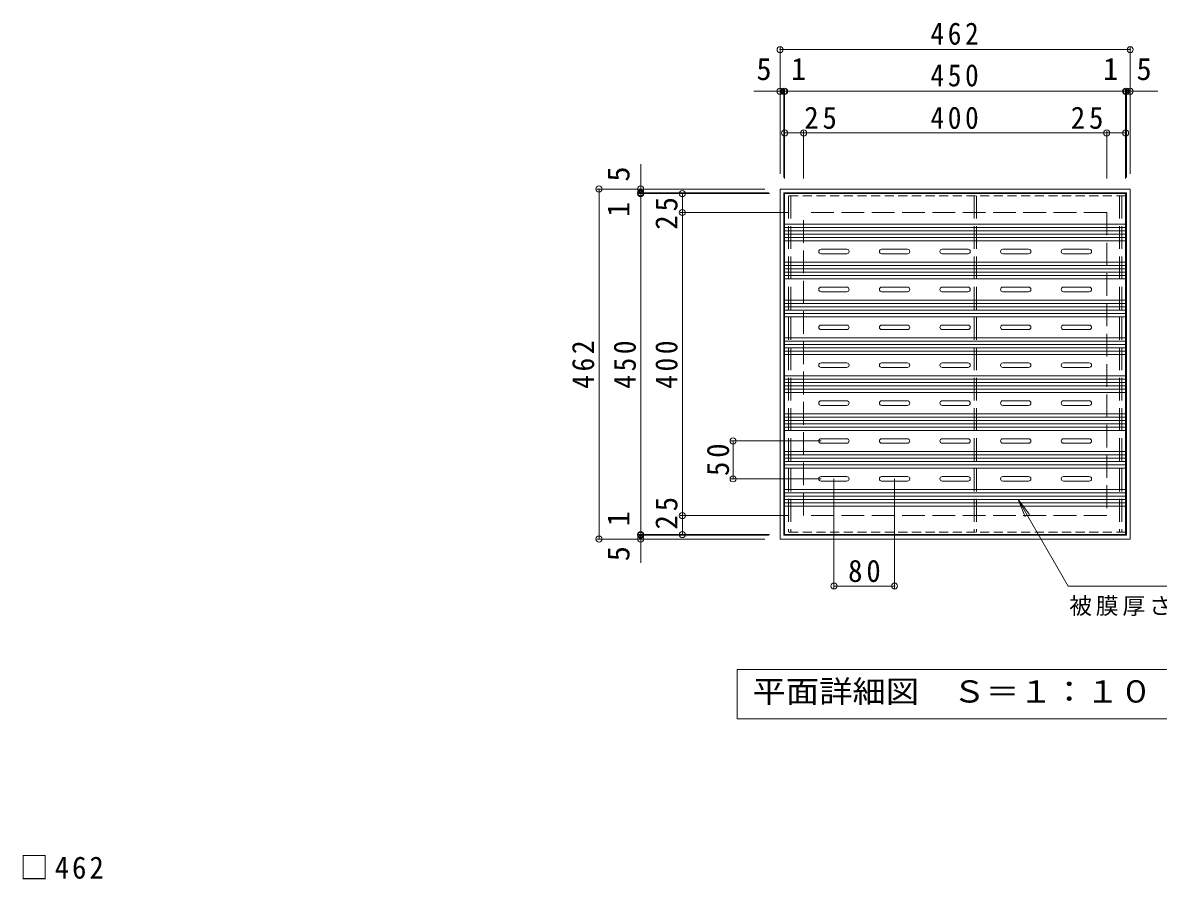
# Model space of a CAD drawing. Units: millimetres at full size, sheet at 1:10; some dimension numbers follow another scale. Extents: x -1551 to 1660, y -1375 to 1140.
# Drawn here: x -1166 to 333, y 10 to 1140 of the extents above; entities that cross this region are included whole.
import ezdxf
from ezdxf.enums import TextEntityAlignment as Align

# ---------------------------------------------------------------- set-up
doc = ezdxf.new("R2010")
doc.units = ezdxf.units.MM
doc.header["$LTSCALE"] = 10
doc.header["$PDMODE"] = 32
doc.header["$PDSIZE"] = 8
doc.linetypes.add('DASHED1', pattern=[1.8, 1.2, -0.6])
doc.linetypes.add('DASHED3', pattern=[4, 3, -1])
for name, color, linetype, lineweight in [('C-1', 2, 'Continuous', 9), ('C-2', 3, 'Continuous', 9), ('C-4', 7, 'Continuous', 9), ('C-5', 7, 'Continuous', 9), ('C-B', 3, 'Continuous', 9), ('C-C', 6, 'DASHED3', 9), ('D-4', 7, 'Continuous', 9)]:
    doc.layers.add(name, color=color, linetype=linetype, lineweight=lineweight)
doc.styles.add('ＭＳ ゴシック', font='')
doc.styles.get('ＭＳ ゴシック').set_extended_font_data('MS Gothic')

msp = doc.modelspace()

# ---------------------------------------------------------------- linework, layer by layer
at = {"layer": 'C-1'}
for p, q in [((296, 921), (-166, 921)), ((291, 916), (-161, 916)), ((-161, 464), (-161, 916)), ((296, 459), (296, 921))]:
    msp.add_line(p, q, dxfattribs=at)
at = {"layer": 'C-1', "linetype": 'DASHED3'}
for q in [(-135, 890), (265, 490)]:
    msp.add_line((265, 890), q, dxfattribs=at)
at = {"layer": 'C-1'}
for points in [[(-166, 921), (-166, 459), (296, 459)], [(291, 916), (291, 464), (-161, 464)]]:
    msp.add_lwpolyline(points, dxfattribs=at)
at = {"layer": 'C-1', "linetype": 'DASHED3'}
msp.add_lwpolyline([(265, 490), (-135, 490), (-135, 890)], dxfattribs=at)
at = {"layer": 'C-2'}
for p, q in [((-160, 465), (-160, 915)), ((290, 915), (-160, 915)), ((290, 915), (290, 465)), ((-112, 841.5), (-78, 841.5)), ((-32, 841.5), (2, 841.5)), ((48, 841.5), (82, 841.5)), ((128, 841.5), (162, 841.5)), ((208, 841.5), (242, 841.5)), ((-112, 835.5), (-78, 835.5)), ((-32, 835.5), (2, 835.5)), ((48, 835.5), (82, 835.5)), ((128, 835.5), (162, 835.5)), ((208, 835.5), (242, 835.5)), ((-112, 791.5), (-78, 791.5)), ((-112, 785.5), (-78, 785.5)), ((-32, 791.5), (2, 791.5)), ((48, 791.5), (82, 791.5)), ((48, 785.5), (82, 785.5)), ((128, 791.5), (162, 791.5)), ((128, 785.5), (162, 785.5)), ((208, 791.5), (242, 791.5)), ((208, 785.5), (242, 785.5)), ((-112, 741.5), (-78, 741.5)), ((-112, 735.5), (-78, 735.5)), ((-32, 741.5), (2, 741.5)), ((-32, 735.5), (2, 735.5)), ((48, 741.5), (82, 741.5)), ((48, 735.5), (82, 735.5)), ((128, 741.5), (162, 741.5)), ((128, 735.5), (162, 735.5)), ((208, 741.5), (242, 741.5)), ((208, 735.5), (242, 735.5)), ((-112, 691.5), (-78, 691.5)), ((-32, 691.5), (2, 691.5)), ((48, 691.5), (82, 691.5)), ((128, 691.5), (162, 691.5)), ((208, 691.5), (242, 691.5)), ((-112, 685.5), (-78, 685.5)), ((-32, 685.5), (2, 685.5)), ((48, 685.5), (82, 685.5)), ((128, 685.5), (162, 685.5)), ((208, 685.5), (242, 685.5)), ((-112, 641.5), (-78, 641.5)), ((-112, 635.5), (-78, 635.5)), ((-32, 641.5), (2, 641.5)), ((-32, 635.5), (2, 635.5)), ((48, 641.5), (82, 641.5)), ((48, 635.5), (82, 635.5)), ((128, 641.5), (162, 641.5)), ((128, 635.5), (162, 635.5)), ((208, 641.5), (242, 641.5)), ((208, 635.5), (242, 635.5)), ((-112, 591.5), (-78, 591.5)), ((-112, 585.5), (-78, 585.5)), ((-32, 591.5), (2, 591.5)), ((-32, 585.5), (2, 585.5)), ((48, 591.5), (82, 591.5)), ((48, 585.5), (82, 585.5)), ((128, 591.5), (162, 591.5)), ((128, 585.5), (162, 585.5)), ((208, 591.5), (242, 591.5)), ((208, 585.5), (242, 585.5)), ((-112, 541.5), (-78, 541.5)), ((-32, 541.5), (2, 541.5)), ((48, 541.5), (82, 541.5)), ((128, 541.5), (162, 541.5)), ((208, 541.5), (242, 541.5)), ((-112, 535.5), (-78, 535.5)), ((-32, 535.5), (2, 535.5)), ((48, 535.5), (82, 535.5)), ((128, 535.5), (162, 535.5)), ((208, 535.5), (242, 535.5)), ((290, 465), (-160, 465))]:
    msp.add_line(p, q, dxfattribs=at)
at = {"layer": 'C-2', "linetype": 'DASHED1'}
for p, q in [((290, 912), (-160, 912)), ((290, 468), (-160, 468))]:
    msp.add_line(p, q, dxfattribs=at)
at = {"layer": 'C-2'}
for centre, start, end in [((-112, 838.5), 90, 270), ((-78, 838.5), 270, 90), ((-32, 838.5), 90, 270), ((2, 838.5), 270, 90), ((48, 838.5), 90, 270), ((82, 838.5), 270, 90), ((128, 838.5), 90, 270), ((162, 838.5), 270, 90), ((208, 838.5), 90, 270), ((242, 838.5), 270, 90), ((-112, 788.5), 90, 270), ((-78, 788.5), 270, 90), ((-32, 788.5), 90, 270), ((2, 788.5), 270, 90), ((48, 788.5), 90, 270), ((82, 788.5), 270, 90), ((128, 788.5), 90, 270), ((162, 788.5), 270, 90), ((208, 788.5), 90, 270), ((242, 788.5), 270, 90), ((-112, 738.5), 90, 270), ((-78, 738.5), 270, 90), ((-32, 738.5), 90, 270), ((2, 738.5), 270, 90), ((48, 738.5), 90, 270), ((82, 738.5), 270, 90), ((128, 738.5), 90, 270), ((162, 738.5), 270, 90), ((208, 738.5), 90, 270), ((242, 738.5), 270, 90), ((-112, 688.5), 90, 270), ((-78, 688.5), 270, 90), ((-32, 688.5), 90, 270), ((2, 688.5), 270, 90), ((48, 688.5), 90, 270), ((82, 688.5), 270, 90), ((128, 688.5), 90, 270), ((162, 688.5), 270, 90), ((208, 688.5), 90, 270), ((242, 688.5), 270, 90), ((-112, 638.5), 90, 270), ((-78, 638.5), 270, 90), ((-32, 638.5), 90, 270), ((2, 638.5), 270, 90), ((48, 638.5), 90, 270), ((82, 638.5), 270, 90), ((128, 638.5), 90, 270), ((162, 638.5), 270, 90), ((208, 638.5), 90, 270), ((242, 638.5), 270, 90), ((-112, 588.5), 90, 270), ((-78, 588.5), 270, 90), ((-32, 588.5), 90, 270), ((2, 588.5), 270, 90), ((48, 588.5), 90, 270), ((82, 588.5), 270, 90), ((128, 588.5), 90, 270), ((162, 588.5), 270, 90), ((208, 588.5), 90, 270), ((242, 588.5), 270, 90), ((-112, 538.5), 90, 270), ((-78, 538.5), 270, 90), ((-32, 538.5), 90, 270), ((2, 538.5), 270, 90), ((48, 538.5), 90, 270), ((82, 538.5), 270, 90), ((128, 538.5), 90, 270), ((162, 538.5), 270, 90), ((208, 538.5), 90, 270), ((242, 538.5), 270, 90)]:
    msp.add_arc(centre, 3, start, end, dxfattribs=at)
at = {"layer": 'C-4'}
for p, q in [((-166, 1108), (-166, 941)), ((296, 1105), (-166, 1105)), ((296, 1108), (296, 941)), ((-161, 1050), (-200.74, 1050)), ((-161, 1053), (-161, 936)), ((-160, 1050), (-161, 1050)), ((-160, 1053), (-160, 935)), ((290, 1050), (-160, 1050)), ((290, 1053), (290, 935)), ((291, 1050), (290, 1050)), ((291, 1053), (291, 936)), ((332.71, 1050), (291, 1050)), ((-160, 995), (290, 995)), ((-135, 935), (-135, 998)), ((265, 935), (265, 998)), ((-350, 916), (-350, 953.76)), ((-408, 921), (-186, 921)), ((-405, 459), (-405, 921)), ((-353, 916), (-181, 916)), ((-353, 915), (-180, 915)), ((-350, 915), (-350, 916)), ((-350, 465), (-350, 915)), ((-295, 915), (-295, 890)), ((-298, 890), (-155, 890)), ((-295, 890), (-295, 490)), ((-231, 588.5), (-112, 588.5)), ((-228, 538.5), (-228, 588.5)), ((-231, 538.5), (-112, 538.5)), ((-95, 394), (-95, 538.5)), ((-15, 394), (-15, 538.5)), ((-298, 490), (-155, 490)), ((-295, 490), (-295, 465)), ((-353, 465), (-180, 465)), ((-350, 464), (-350, 465)), ((-408, 459), (-186, 459)), ((-353, 464), (-181, 464)), ((-350, 427.79), (-350, 464)), ((-95, 397), (-15, 397))]:
    msp.add_line(p, q, dxfattribs=at)
for p in [(-166, 1105), (296, 1105), (-166, 1050), (-161, 1050), (-160, 1050), (290, 1050), (291, 1050), (296, 1050), (-160, 995), (-135, 995), (265, 995), (290, 995), (-405, 921), (-350, 921), (-350, 916), (-350, 915), (-295, 915), (-295, 890), (-228, 588.5), (-228, 538.5), (-295, 490), (-350, 465), (-350, 464), (-295, 465), (-405, 459), (-350, 459), (-95, 397), (-15, 397)]:
    msp.add_point(p, dxfattribs=at)
at = {"layer": 'C-5'}
for p, q in [((148, 511.3), (157.57, 488.2)), ((213.99, 397), (689.4, 397)), ((-222.5, 287), (352.5, 287)), ((-222.5, 222), (-222.5, 287))]:
    msp.add_line(p, q, dxfattribs=at)
for points in [[(213.99, 397), (148, 511.3), (163.22, 491.47)], [(352.5, 287), (352.5, 222), (-222.5, 222)]]:
    msp.add_lwpolyline(points, dxfattribs=at)
at = {"layer": 'C-B'}
for p, q in [((-160, 874.5), (290, 874.5)), ((-160, 870.1), (290, 870.1)), ((-160, 865.7), (290, 865.7)), ((-160, 861.3), (290, 861.3)), ((-160, 856.9), (290, 856.9)), ((-160, 852.5), (290, 852.5)), ((-160, 824.5), (290, 824.5)), ((-160, 820.1), (290, 820.1)), ((-160, 815.7), (290, 815.7)), ((-160, 811.3), (290, 811.3)), ((-160, 806.9), (290, 806.9)), ((-160, 802.5), (290, 802.5)), ((-32, 785.5), (2, 785.5)), ((-160, 774.5), (290, 774.5)), ((-160, 770.1), (290, 770.1)), ((-160, 765.7), (290, 765.7)), ((-160, 761.3), (290, 761.3)), ((-160, 756.9), (290, 756.9)), ((-160, 752.5), (290, 752.5)), ((-160, 724.5), (290, 724.5)), ((-160, 720.1), (290, 720.1)), ((-160, 715.7), (290, 715.7)), ((-160, 711.3), (290, 711.3)), ((-160, 706.9), (290, 706.9)), ((-160, 702.5), (290, 702.5)), ((-160, 674.5), (290, 674.5)), ((-160, 670.1), (290, 670.1)), ((-160, 665.7), (290, 665.7)), ((-160, 661.3), (290, 661.3)), ((-160, 656.9), (290, 656.9)), ((-160, 652.5), (290, 652.5)), ((-160, 624.5), (290, 624.5)), ((-160, 620.1), (290, 620.1)), ((-160, 615.7), (290, 615.7)), ((-160, 611.3), (290, 611.3)), ((-160, 606.9), (290, 606.9)), ((-160, 602.5), (290, 602.5)), ((-160, 574.5), (290, 574.5)), ((-160, 570.1), (290, 570.1)), ((-160, 565.7), (290, 565.7)), ((-160, 561.3), (290, 561.3)), ((-160, 556.9), (290, 556.9)), ((-160, 552.5), (290, 552.5)), ((-160, 524.5), (290, 524.5)), ((-160, 520.1), (290, 520.1)), ((-160, 515.7), (290, 515.7)), ((-160, 511.3), (290, 511.3)), ((-160, 506.9), (290, 506.9)), ((-160, 502.5), (290, 502.5))]:
    msp.add_line(p, q, dxfattribs=at)
at = {"layer": 'C-C'}
for p, q in [((-155, 912), (-155, 468)), ((-152, 912), (-152, 468)), ((90, 912), (90, 468)), ((93, 912), (93, 468)), ((282, 912), (282, 468)), ((285, 912), (285, 468))]:
    msp.add_line(p, q, dxfattribs=at)

# ---------------------------------------------------------------- texts
at = {"layer": 'C-4', "color": 2, "style": 'ＭＳ ゴシック'}
for s, p in [('5', (-197.25, 1056)), ('1', (-151.6, 1056)), ('1', (260.32, 1056)), ('5', (304.38, 1056))]:
    msp.add_text(s, height=29.33, dxfattribs=at).set_placement(p, align=Align.BOTTOM_LEFT)
for s, p in [('5', (-356, 930.77)), ('1', (-356, 884.12)), ('1', (-356, 475.8)), ('5', (-356, 429.79))]:
    msp.add_text(s, height=29.33, rotation=90, dxfattribs=at).set_placement(p, align=Align.BOTTOM_LEFT)
at = {"layer": 'C-4', "color": 2, "char_height": 29.33, "attachment_point": 7, "style": 'ＭＳ ゴシック'}
for s, insert in [('\\T1.27;\\W0.9;462', (32.5, 1111)), ('\\T1.27;\\W0.9;450', (32.5, 1056)), ('\\T1.27;\\W0.95;25', (-134.13, 1000)), ('\\T1.27;\\W0.9;400', (32.5, 1000)), ('\\T1.27;\\W0.95;25', (217.62, 1000)), ('\\T1.27;\\W0.95;80', (-76.25, 402))]:
    msp.add_mtext(s, dxfattribs=dict(at, insert=insert))
at = {"layer": 'C-4', "color": 2, "char_height": 29.33, "attachment_point": 7, "rotation": 90, "style": 'ＭＳ ゴシック'}
for s, insert in [('\\T1.27;\\W0.95;25', (-301, 867.26)), ('\\T1.27;\\W0.9;462', (-411, 657.5)), ('\\T1.27;\\W0.9;450', (-356, 657.5)), ('\\T1.27;\\W0.9;400', (-301, 657.5)), ('\\T1.27;\\W0.95;50', (-233, 542.25)), ('\\T1.27;\\W0.95;25', (-301, 471.64))]:
    msp.add_mtext(s, dxfattribs=dict(at, insert=insert))
at = {"layer": 'C-5', "color": 2, "style": 'ＭＳ ゴシック', "width": 1.1}
msp.add_text('平面詳細図\u3000Ｓ＝１：１０', height=29.33, dxfattribs=at).set_placement((-202.5, 234.5), align=Align.BOTTOM_LEFT)
at = {"layer": 'C-5', "insert": (215.62, 354.03), "char_height": 21.99, "attachment_point": 7, "style": 'ＭＳ ゴシック'}
msp.add_mtext('\\T1.17;被膜厚さ７５μ（色：グレ－）', dxfattribs=at)
at = {"layer": 'D-4', "color": 2, "insert": (-1169.35, 10.05), "char_height": 29.33, "attachment_point": 7, "style": 'ＭＳ ゴシック'}
msp.add_mtext('\\T1.21;\\W0.95;□462', dxfattribs=at)

doc.saveas('drawing.dxf')
